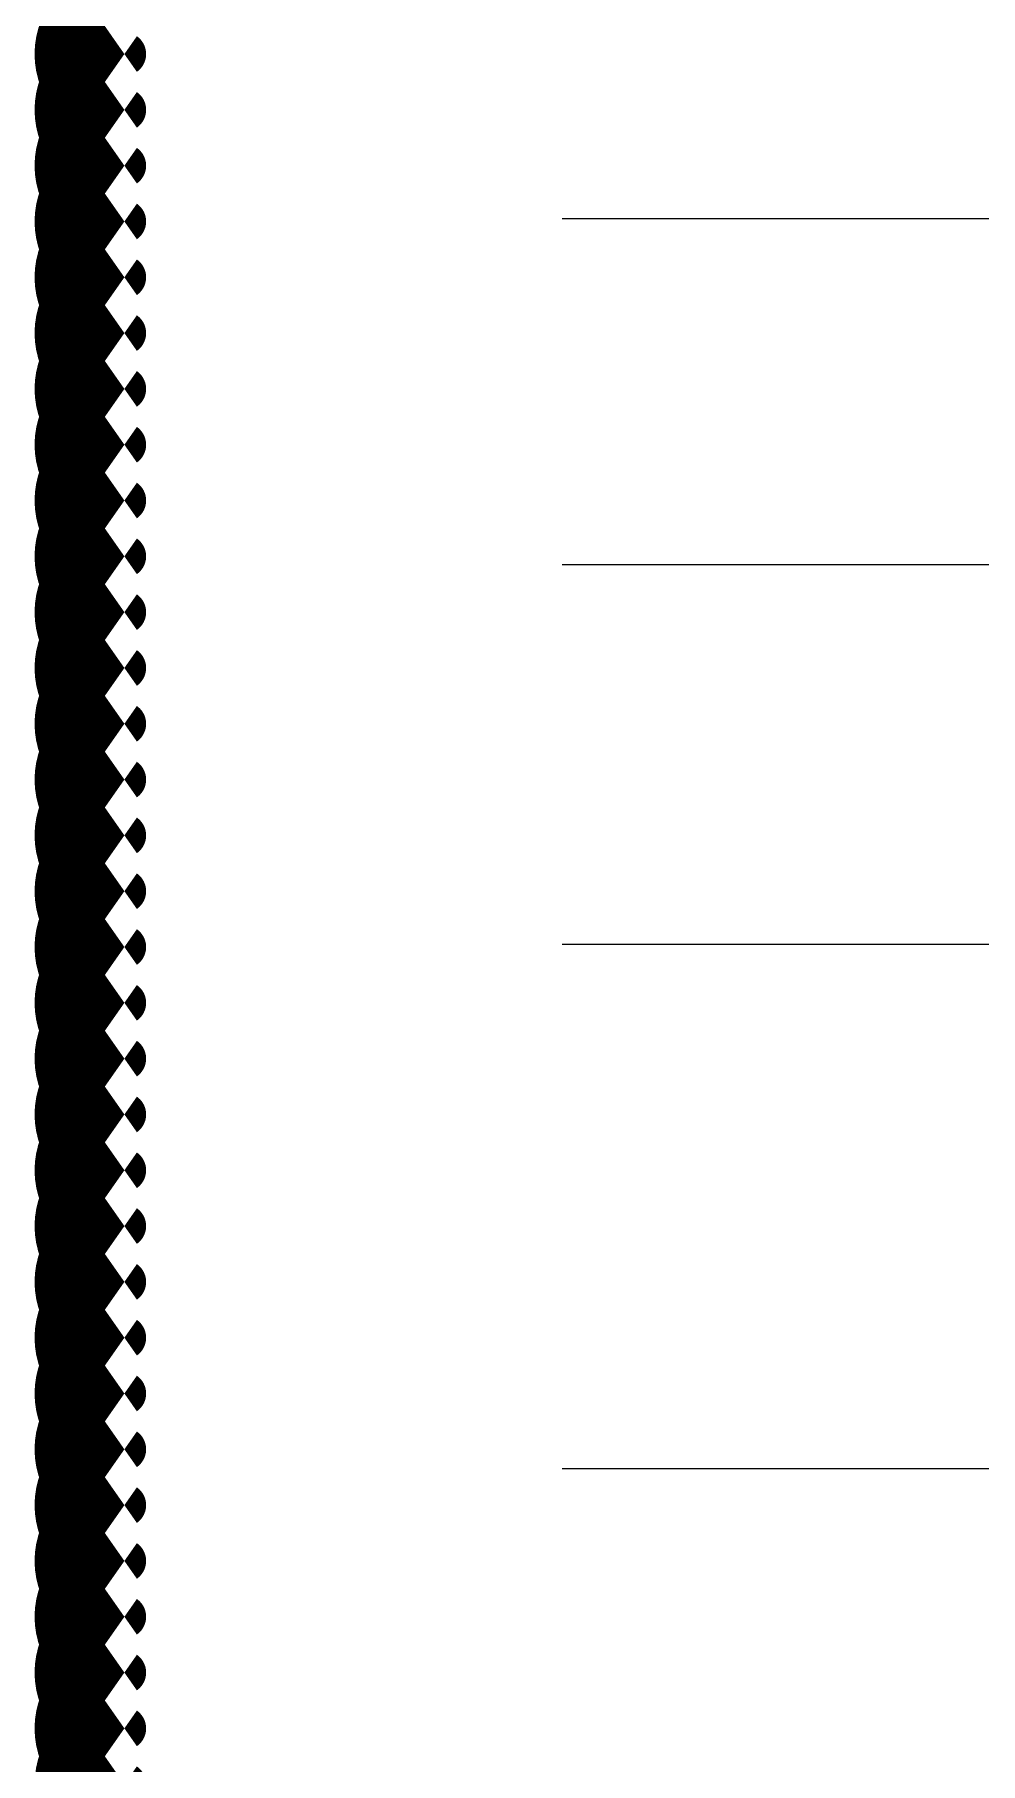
# Model space of a CAD drawing. Header units: inches. Extents: x -48 to 777, y -156 to 510.
# Drawn here: x 259.6 to 268.07, y 240.22 to 255.71 of the extents above; entities that cross this region are included whole.
import ezdxf

# ---------------------------------------------------------------- set-up
doc = ezdxf.new("R2010")
doc.units = ezdxf.units.IN
doc.header["$MEASUREMENT"] = 0
doc.layers.add('Str-Axes', color=8, linetype='Continuous')

msp = doc.modelspace()

# ---------------------------------------------------------------- linework, layer by layer
at = {"color": 6, "const_width": 1}
msp.add_lwpolyline([(260.22744, 256.28475, 0.52056705), (260.22744, 255.78475, 0.52056705), (260.22744, 255.28475, 0.52056705), (260.22744, 254.78475, 0.52056705), (260.22744, 254.28475, 0.52056705), (260.22744, 253.78475, 0.52056705), (260.22744, 253.28475, 0.52056705), (260.22744, 252.78475, 0.52056705), (260.22744, 252.28475, 0.52056705), (260.22744, 251.78475, 0.52056705), (260.22744, 251.28475, 0.52056705), (260.22744, 250.78475, 0.52056705), (260.22744, 250.28475, 0.52056705), (260.22744, 249.78475, 0.52056705), (260.22744, 249.28475, 0.52056705), (260.22744, 248.78475, 0.52056705), (260.22744, 248.28475, 0.52056705), (260.22744, 247.78475, 0.52056705), (260.22744, 247.28475, 0.52056705), (260.22744, 246.78475, 0.52056705), (260.22744, 246.28475, 0.52056705), (260.22744, 245.78475, 0.52056705), (260.22744, 245.28475, 0.52056705), (260.22744, 244.78475, 0.52056705), (260.22744, 244.28475, 0.52056705), (260.22744, 243.78475, 0.52056705), (260.22744, 243.28475, 0.52056705), (260.22744, 242.78475, 0.52056705), (260.22744, 242.28475, 0.52056705), (260.22744, 241.78475, 0.52056705), (260.22744, 241.28475, 0.52056705), (260.22744, 240.78475, 0.52056705), (260.22744, 240.28475, 0.52056705), (260.22744, 239.78475, 0.52056705), (260.22744, 239.28475, 0.52056705)], format="xyb", dxfattribs=at)
at = {"layer": 'Str-Axes', "ltscale": 0.1}
for p, q in [((292.62657, 254.05831), (264.32678, 254.05831)), ((292.62657, 250.95845), (264.32678, 250.95845)), ((292.62657, 247.55845), (264.32678, 247.55845)), ((292.62657, 242.85845), (264.32678, 242.85845))]:
    msp.add_line(p, q, dxfattribs=at)

doc.saveas('drawing.dxf')
